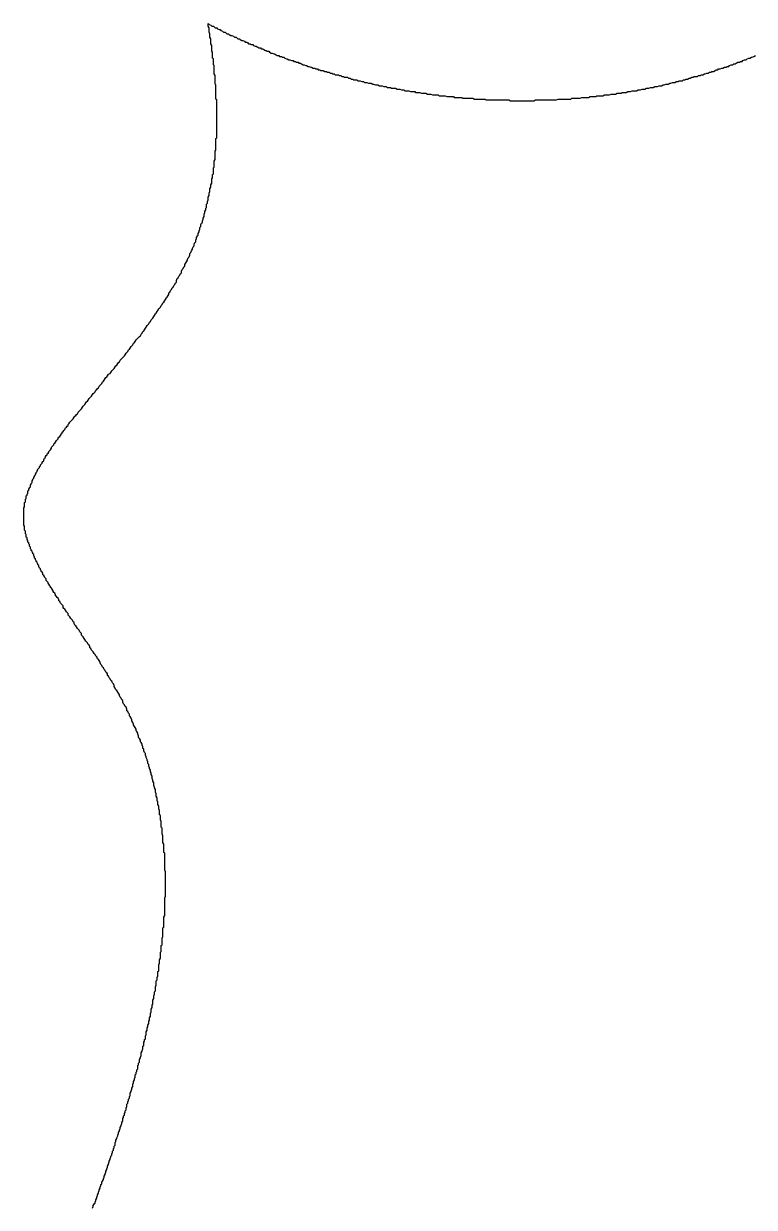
# Model space of a CAD drawing. Header units: millimetres. Extents: x 111 to 2999, y 81 to 1941.
# Drawn here: x 1021.03 to 1029.74, y 383.43 to 397.54 of the extents above; entities that cross this region are included whole.
import ezdxf

# ---------------------------------------------------------------- set-up
doc = ezdxf.new("R2010")
doc.units = ezdxf.units.MM

msp = doc.modelspace()

# ---------------------------------------------------------------- linework, layer by layer
msp.add_polyline3d([(1021.85, 383.423, 0), (1021.86, 383.443, 0), (1021.86, 383.453, 0), (1021.87, 383.473, 0), (1021.88, 383.483, 0), (1021.88, 383.493, 0), (1021.89, 383.513, 0), (1021.89, 383.523, 0), (1021.9, 383.543, 0), (1021.9, 383.553, 0), (1021.91, 383.573, 0), (1021.91, 383.583, 0), (1021.92, 383.603, 0), (1021.92, 383.613, 0), (1021.93, 383.633, 0), (1021.93, 383.643, 0), (1021.94, 383.663, 0), (1021.94, 383.673, 0), (1021.95, 383.693, 0), (1021.95, 383.703, 0), (1021.96, 383.713, 0), (1021.96, 383.733, 0), (1021.97, 383.743, 0), (1021.98, 383.763, 0), (1021.98, 383.773, 0), (1021.99, 383.793, 0), (1021.99, 383.803, 0), (1022, 383.823, 0), (1022, 383.833, 0), (1022.01, 383.853, 0), (1022.01, 383.863, 0), (1022.02, 383.883, 0), (1022.02, 383.893, 0), (1022.03, 383.913, 0), (1022.03, 383.923, 0), (1022.04, 383.943, 0), (1022.04, 383.953, 0), (1022.05, 383.973, 0), (1022.05, 383.983, 0), (1022.06, 384.003, 0), (1022.06, 384.013, 0), (1022.07, 384.033, 0), (1022.07, 384.043, 0), (1022.08, 384.053, 0), (1022.08, 384.073, 0), (1022.09, 384.083, 0), (1022.09, 384.103, 0), (1022.1, 384.113, 0), (1022.1, 384.133, 0), (1022.11, 384.143, 0), (1022.11, 384.163, 0), (1022.12, 384.173, 0), (1022.12, 384.193, 0), (1022.12, 384.203, 0), (1022.13, 384.223, 0), (1022.13, 384.233, 0), (1022.14, 384.253, 0), (1022.14, 384.263, 0), (1022.15, 384.283, 0), (1022.15, 384.293, 0), (1022.16, 384.313, 0), (1022.16, 384.323, 0), (1022.17, 384.343, 0), (1022.17, 384.353, 0), (1022.18, 384.373, 0), (1022.18, 384.383, 0), (1022.19, 384.403, 0), (1022.19, 384.413, 0), (1022.2, 384.433, 0), (1022.2, 384.443, 0), (1022.21, 384.463, 0), (1022.21, 384.473, 0), (1022.21, 384.493, 0), (1022.22, 384.503, 0), (1022.22, 384.523, 0), (1022.23, 384.533, 0), (1022.23, 384.553, 0), (1022.24, 384.563, 0), (1022.24, 384.583, 0), (1022.25, 384.593, 0), (1022.25, 384.613, 0), (1022.26, 384.633, 0), (1022.26, 384.643, 0), (1022.26, 384.663, 0), (1022.27, 384.673, 0), (1022.27, 384.693, 0), (1022.28, 384.703, 0), (1022.28, 384.723, 0), (1022.29, 384.733, 0), (1022.29, 384.753, 0), (1022.3, 384.763, 0), (1022.3, 384.783, 0), (1022.3, 384.793, 0), (1022.31, 384.813, 0), (1022.31, 384.823, 0), (1022.32, 384.843, 0), (1022.32, 384.853, 0), (1022.33, 384.873, 0), (1022.33, 384.883, 0), (1022.33, 384.903, 0), (1022.34, 384.913, 0), (1022.34, 384.933, 0), (1022.35, 384.953, 0), (1022.35, 384.963, 0), (1022.36, 384.983, 0), (1022.36, 384.993, 0), (1022.36, 385.013, 0), (1022.37, 385.023, 0), (1022.37, 385.043, 0), (1022.38, 385.053, 0), (1022.38, 385.073, 0), (1022.39, 385.083, 0), (1022.39, 385.103, 0), (1022.39, 385.123, 0), (1022.4, 385.133, 0), (1022.4, 385.153, 0), (1022.41, 385.163, 0), (1022.41, 385.183, 0), (1022.41, 385.193, 0), (1022.42, 385.213, 0), (1022.42, 385.223, 0), (1022.43, 385.243, 0), (1022.43, 385.253, 0), (1022.43, 385.273, 0), (1022.44, 385.293, 0), (1022.44, 385.303, 0), (1022.45, 385.323, 0), (1022.45, 385.333, 0), (1022.45, 385.353, 0), (1022.46, 385.363, 0), (1022.46, 385.383, 0), (1022.46, 385.403, 0), (1022.47, 385.413, 0), (1022.47, 385.433, 0), (1022.48, 385.443, 0), (1022.48, 385.463, 0), (1022.48, 385.473, 0), (1022.49, 385.493, 0), (1022.49, 385.513, 0), (1022.49, 385.523, 0), (1022.5, 385.543, 0), (1022.5, 385.553, 0), (1022.5, 385.573, 0), (1022.51, 385.583, 0), (1022.51, 385.603, 0), (1022.52, 385.623, 0), (1022.52, 385.633, 0), (1022.52, 385.653, 0), (1022.53, 385.663, 0), (1022.53, 385.683, 0), (1022.53, 385.693, 0), (1022.54, 385.713, 0), (1022.54, 385.733, 0), (1022.54, 385.743, 0), (1022.55, 385.763, 0), (1022.55, 385.773, 0), (1022.55, 385.793, 0), (1022.56, 385.813, 0), (1022.56, 385.823, 0), (1022.56, 385.843, 0), (1022.57, 385.853, 0), (1022.57, 385.873, 0), (1022.57, 385.893, 0), (1022.57, 385.903, 0), (1022.58, 385.923, 0), (1022.58, 385.933, 0), (1022.58, 385.953, 0), (1022.59, 385.973, 0), (1022.59, 385.983, 0), (1022.59, 386.003, 0), (1022.6, 386.013, 0), (1022.6, 386.033, 0), (1022.6, 386.053, 0), (1022.6, 386.063, 0), (1022.61, 386.083, 0), (1022.61, 386.093, 0), (1022.61, 386.113, 0), (1022.61, 386.133, 0), (1022.62, 386.143, 0), (1022.62, 386.163, 0), (1022.62, 386.173, 0), (1022.63, 386.193, 0), (1022.63, 386.213, 0), (1022.63, 386.223, 0), (1022.63, 386.243, 0), (1022.64, 386.253, 0), (1022.64, 386.273, 0), (1022.64, 386.293, 0), (1022.64, 386.303, 0), (1022.64, 386.323, 0), (1022.65, 386.343, 0), (1022.65, 386.353, 0), (1022.65, 386.373, 0), (1022.65, 386.383, 0), (1022.66, 386.403, 0), (1022.66, 386.423, 0), (1022.66, 386.433, 0), (1022.66, 386.453, 0), (1022.66, 386.473, 0), (1022.67, 386.483, 0), (1022.67, 386.503, 0), (1022.67, 386.513, 0), (1022.67, 386.533, 0), (1022.67, 386.553, 0), (1022.68, 386.563, 0), (1022.68, 386.583, 0), (1022.68, 386.603, 0), (1022.68, 386.613, 0), (1022.68, 386.633, 0), (1022.68, 386.643, 0), (1022.69, 386.663, 0), (1022.69, 386.683, 0), (1022.69, 386.693, 0), (1022.69, 386.713, 0), (1022.69, 386.733, 0), (1022.69, 386.743, 0), (1022.69, 386.763, 0), (1022.7, 386.773, 0), (1022.7, 386.793, 0), (1022.7, 386.813, 0), (1022.7, 386.823, 0), (1022.7, 386.843, 0), (1022.7, 386.863, 0), (1022.7, 386.873, 0), (1022.7, 386.893, 0), (1022.71, 386.913, 0), (1022.71, 386.923, 0), (1022.71, 386.943, 0), (1022.71, 386.953, 0), (1022.71, 386.973, 0), (1022.71, 386.993, 0), (1022.71, 387.003, 0), (1022.71, 387.023, 0), (1022.71, 387.043, 0), (1022.71, 387.053, 0), (1022.71, 387.073, 0), (1022.71, 387.093, 0), (1022.71, 387.103, 0), (1022.71, 387.123, 0), (1022.72, 387.143, 0), (1022.72, 387.153, 0), (1022.72, 387.173, 0), (1022.72, 387.193, 0), (1022.72, 387.203, 0), (1022.72, 387.223, 0), (1022.72, 387.233, 0), (1022.72, 387.253, 0), (1022.72, 387.273, 0), (1022.72, 387.283, 0), (1022.72, 387.303, 0), (1022.72, 387.323, 0), (1022.72, 387.333, 0), (1022.72, 387.353, 0), (1022.72, 387.373, 0), (1022.72, 387.383, 0), (1022.72, 387.403, 0), (1022.72, 387.423, 0), (1022.72, 387.433, 0), (1022.71, 387.453, 0), (1022.71, 387.473, 0), (1022.71, 387.483, 0), (1022.71, 387.503, 0), (1022.71, 387.523, 0), (1022.71, 387.533, 0), (1022.71, 387.553, 0), (1022.71, 387.563, 0), (1022.71, 387.583, 0), (1022.71, 387.603, 0), (1022.71, 387.613, 0), (1022.71, 387.633, 0), (1022.71, 387.653, 0), (1022.7, 387.663, 0), (1022.7, 387.683, 0), (1022.7, 387.703, 0), (1022.7, 387.713, 0), (1022.7, 387.733, 0), (1022.7, 387.753, 0), (1022.7, 387.763, 0), (1022.69, 387.783, 0), (1022.69, 387.803, 0), (1022.69, 387.813, 0), (1022.69, 387.833, 0), (1022.69, 387.853, 0), (1022.69, 387.863, 0), (1022.68, 387.883, 0), (1022.68, 387.903, 0), (1022.68, 387.913, 0), (1022.68, 387.933, 0), (1022.68, 387.953, 0), (1022.67, 387.963, 0), (1022.67, 387.983, 0), (1022.67, 388.003, 0), (1022.67, 388.013, 0), (1022.67, 388.033, 0), (1022.66, 388.053, 0), (1022.66, 388.063, 0), (1022.66, 388.083, 0), (1022.66, 388.103, 0), (1022.65, 388.113, 0), (1022.65, 388.133, 0), (1022.65, 388.143, 0), (1022.65, 388.163, 0), (1022.64, 388.183, 0), (1022.64, 388.193, 0), (1022.64, 388.213, 0), (1022.63, 388.233, 0), (1022.63, 388.243, 0), (1022.63, 388.263, 0), (1022.62, 388.283, 0), (1022.62, 388.293, 0), (1022.62, 388.313, 0), (1022.61, 388.333, 0), (1022.61, 388.343, 0), (1022.61, 388.363, 0), (1022.6, 388.383, 0), (1022.6, 388.393, 0), (1022.6, 388.413, 0), (1022.59, 388.433, 0), (1022.59, 388.443, 0), (1022.58, 388.463, 0), (1022.58, 388.483, 0), (1022.58, 388.493, 0), (1022.57, 388.513, 0), (1022.57, 388.523, 0), (1022.56, 388.543, 0), (1022.56, 388.563, 0), (1022.56, 388.573, 0), (1022.55, 388.593, 0), (1022.55, 388.613, 0), (1022.54, 388.623, 0), (1022.54, 388.643, 0), (1022.53, 388.663, 0), (1022.53, 388.673, 0), (1022.52, 388.693, 0), (1022.52, 388.713, 0), (1022.51, 388.723, 0), (1022.51, 388.743, 0), (1022.5, 388.763, 0), (1022.5, 388.773, 0), (1022.49, 388.793, 0), (1022.49, 388.803, 0), (1022.48, 388.823, 0), (1022.48, 388.843, 0), (1022.47, 388.853, 0), (1022.46, 388.873, 0), (1022.46, 388.893, 0), (1022.45, 388.903, 0), (1022.45, 388.923, 0), (1022.44, 388.943, 0), (1022.44, 388.953, 0), (1022.43, 388.973, 0), (1022.42, 388.983, 0), (1022.42, 389.003, 0), (1022.41, 389.023, 0), (1022.4, 389.033, 0), (1022.4, 389.053, 0), (1022.39, 389.073, 0), (1022.39, 389.083, 0), (1022.38, 389.103, 0), (1022.37, 389.113, 0), (1022.37, 389.133, 0), (1022.36, 389.153, 0), (1022.35, 389.163, 0), (1022.34, 389.183, 0), (1022.34, 389.193, 0), (1022.33, 389.213, 0), (1022.32, 389.233, 0), (1022.32, 389.243, 0), (1022.31, 389.263, 0), (1022.3, 389.283, 0), (1022.29, 389.293, 0), (1022.29, 389.313, 0), (1022.28, 389.323, 0), (1022.27, 389.343, 0), (1022.26, 389.353, 0), (1022.26, 389.373, 0), (1022.25, 389.393, 0), (1022.24, 389.403, 0), (1022.23, 389.423, 0), (1022.22, 389.433, 0), (1022.21, 389.453, 0), (1022.21, 389.473, 0), (1022.2, 389.483, 0), (1022.19, 389.503, 0), (1022.18, 389.513, 0), (1022.17, 389.533, 0), (1022.17, 389.543, 0), (1022.16, 389.563, 0), (1022.15, 389.573, 0), (1022.14, 389.593, 0), (1022.13, 389.603, 0), (1022.12, 389.623, 0), (1022.11, 389.643, 0), (1022.11, 389.653, 0), (1022.1, 389.673, 0), (1022.09, 389.683, 0), (1022.08, 389.703, 0), (1022.07, 389.713, 0), (1022.06, 389.733, 0), (1022.05, 389.743, 0), (1022.04, 389.763, 0), (1022.03, 389.773, 0), (1022.03, 389.793, 0), (1022.02, 389.803, 0), (1022.01, 389.813, 0), (1022, 389.833, 0), (1021.99, 389.843, 0), (1021.98, 389.863, 0), (1021.97, 389.873, 0), (1021.96, 389.893, 0), (1021.95, 389.903, 0), (1021.94, 389.923, 0), (1021.94, 389.933, 0), (1021.93, 389.953, 0), (1021.92, 389.963, 0), (1021.91, 389.973, 0), (1021.9, 389.993, 0), (1021.89, 390.003, 0), (1021.88, 390.023, 0), (1021.87, 390.033, 0), (1021.86, 390.053, 0), (1021.85, 390.063, 0), (1021.84, 390.073, 0), (1021.83, 390.093, 0), (1021.82, 390.103, 0), (1021.82, 390.123, 0), (1021.81, 390.133, 0), (1021.8, 390.143, 0), (1021.79, 390.163, 0), (1021.78, 390.173, 0), (1021.77, 390.183, 0), (1021.76, 390.203, 0), (1021.75, 390.213, 0), (1021.74, 390.233, 0), (1021.73, 390.243, 0), (1021.72, 390.253, 0), (1021.72, 390.273, 0), (1021.71, 390.283, 0), (1021.7, 390.293, 0), (1021.69, 390.313, 0), (1021.68, 390.323, 0), (1021.67, 390.333, 0), (1021.66, 390.353, 0), (1021.65, 390.363, 0), (1021.64, 390.373, 0), (1021.63, 390.393, 0), (1021.63, 390.403, 0), (1021.62, 390.413, 0), (1021.61, 390.433, 0), (1021.6, 390.443, 0), (1021.59, 390.453, 0), (1021.58, 390.473, 0), (1021.57, 390.483, 0), (1021.56, 390.493, 0), (1021.56, 390.513, 0), (1021.55, 390.523, 0), (1021.54, 390.533, 0), (1021.53, 390.553, 0), (1021.52, 390.563, 0), (1021.51, 390.573, 0), (1021.5, 390.583, 0), (1021.5, 390.603, 0), (1021.49, 390.613, 0), (1021.48, 390.623, 0), (1021.47, 390.633, 0), (1021.46, 390.653, 0), (1021.45, 390.663, 0), (1021.45, 390.673, 0), (1021.44, 390.693, 0), (1021.43, 390.703, 0), (1021.42, 390.713, 0), (1021.41, 390.723, 0), (1021.41, 390.733, 0), (1021.4, 390.753, 0), (1021.39, 390.763, 0), (1021.38, 390.773, 0), (1021.38, 390.783, 0), (1021.37, 390.803, 0), (1021.36, 390.813, 0), (1021.35, 390.823, 0), (1021.35, 390.833, 0), (1021.34, 390.843, 0), (1021.33, 390.863, 0), (1021.32, 390.873, 0), (1021.32, 390.883, 0), (1021.31, 390.893, 0), (1021.3, 390.903, 0), (1021.3, 390.923, 0), (1021.29, 390.933, 0), (1021.28, 390.943, 0), (1021.28, 390.953, 0), (1021.27, 390.963, 0), (1021.26, 390.973, 0), (1021.26, 390.993, 0), (1021.25, 391.003, 0), (1021.24, 391.013, 0), (1021.24, 391.023, 0), (1021.23, 391.033, 0), (1021.23, 391.043, 0), (1021.22, 391.053, 0), (1021.21, 391.073, 0), (1021.21, 391.083, 0), (1021.2, 391.093, 0), (1021.2, 391.103, 0), (1021.19, 391.113, 0), (1021.19, 391.123, 0), (1021.18, 391.133, 0), (1021.18, 391.143, 0), (1021.17, 391.153, 0), (1021.17, 391.163, 0), (1021.16, 391.173, 0), (1021.16, 391.183, 0), (1021.15, 391.203, 0), (1021.15, 391.213, 0), (1021.14, 391.223, 0), (1021.14, 391.233, 0), (1021.13, 391.243, 0), (1021.13, 391.253, 0), (1021.12, 391.263, 0), (1021.12, 391.273, 0), (1021.11, 391.283, 0), (1021.11, 391.293, 0), (1021.11, 391.303, 0), (1021.1, 391.313, 0), (1021.1, 391.323, 0), (1021.1, 391.333, 0), (1021.09, 391.343, 0), (1021.09, 391.353, 0), (1021.08, 391.363, 0), (1021.08, 391.373, 0), (1021.08, 391.373, 0), (1021.08, 391.383, 0), (1021.07, 391.393, 0), (1021.07, 391.403, 0), (1021.07, 391.413, 0), (1021.06, 391.423, 0), (1021.06, 391.433, 0), (1021.06, 391.443, 0), (1021.06, 391.453, 0), (1021.05, 391.463, 0), (1021.05, 391.473, 0), (1021.05, 391.473, 0), (1021.05, 391.483, 0), (1021.05, 391.493, 0), (1021.04, 391.503, 0), (1021.04, 391.513, 0), (1021.04, 391.523, 0), (1021.04, 391.523, 0), (1021.04, 391.533, 0), (1021.04, 391.543, 0), (1021.04, 391.553, 0), (1021.03, 391.563, 0), (1021.03, 391.563, 0), (1021.03, 391.573, 0), (1021.03, 391.583, 0), (1021.03, 391.593, 0), (1021.03, 391.593, 0), (1021.03, 391.603, 0), (1021.03, 391.613, 0), (1021.03, 391.623, 0), (1021.03, 391.623, 0), (1021.03, 391.633, 0), (1021.03, 391.643, 0), (1021.03, 391.653, 0), (1021.03, 391.653, 0), (1021.03, 391.663, 0), (1021.03, 391.673, 0), (1021.03, 391.683, 0), (1021.03, 391.683, 0), (1021.03, 391.693, 0), (1021.03, 391.703, 0), (1021.03, 391.713, 0), (1021.03, 391.713, 0), (1021.03, 391.723, 0), (1021.03, 391.733, 0), (1021.03, 391.743, 0), (1021.03, 391.743, 0), (1021.03, 391.753, 0), (1021.03, 391.763, 0), (1021.03, 391.773, 0), (1021.03, 391.773, 0), (1021.04, 391.783, 0), (1021.04, 391.793, 0), (1021.04, 391.803, 0), (1021.04, 391.813, 0), (1021.04, 391.813, 0), (1021.04, 391.823, 0), (1021.04, 391.833, 0), (1021.05, 391.843, 0), (1021.05, 391.853, 0), (1021.05, 391.863, 0), (1021.05, 391.863, 0), (1021.05, 391.873, 0), (1021.06, 391.883, 0), (1021.06, 391.893, 0), (1021.06, 391.903, 0), (1021.06, 391.913, 0), (1021.07, 391.923, 0), (1021.07, 391.923, 0), (1021.07, 391.933, 0), (1021.08, 391.943, 0), (1021.08, 391.953, 0), (1021.08, 391.963, 0), (1021.08, 391.973, 0), (1021.09, 391.983, 0), (1021.09, 391.993, 0), (1021.09, 392.003, 0), (1021.1, 392.003, 0), (1021.1, 392.013, 0), (1021.11, 392.023, 0), (1021.11, 392.033, 0), (1021.11, 392.043, 0), (1021.12, 392.053, 0), (1021.12, 392.063, 0), (1021.13, 392.073, 0), (1021.13, 392.083, 0), (1021.13, 392.093, 0), (1021.14, 392.103, 0), (1021.14, 392.113, 0), (1021.15, 392.123, 0), (1021.15, 392.133, 0), (1021.16, 392.143, 0), (1021.16, 392.153, 0), (1021.17, 392.163, 0), (1021.17, 392.173, 0), (1021.18, 392.183, 0), (1021.18, 392.193, 0), (1021.19, 392.203, 0), (1021.19, 392.213, 0), (1021.2, 392.223, 0), (1021.2, 392.233, 0), (1021.21, 392.243, 0), (1021.22, 392.253, 0), (1021.22, 392.263, 0), (1021.23, 392.273, 0), (1021.23, 392.283, 0), (1021.24, 392.293, 0), (1021.25, 392.303, 0), (1021.25, 392.313, 0), (1021.26, 392.323, 0), (1021.27, 392.333, 0), (1021.27, 392.343, 0), (1021.28, 392.363, 0), (1021.29, 392.373, 0), (1021.29, 392.383, 0), (1021.3, 392.393, 0), (1021.31, 392.403, 0), (1021.31, 392.413, 0), (1021.32, 392.423, 0), (1021.33, 392.433, 0), (1021.33, 392.443, 0), (1021.34, 392.453, 0), (1021.35, 392.463, 0), (1021.36, 392.483, 0), (1021.36, 392.493, 0), (1021.37, 392.503, 0), (1021.38, 392.513, 0), (1021.39, 392.523, 0), (1021.39, 392.533, 0), (1021.4, 392.543, 0), (1021.41, 392.553, 0), (1021.42, 392.573, 0), (1021.43, 392.583, 0), (1021.44, 392.593, 0), (1021.44, 392.603, 0), (1021.45, 392.613, 0), (1021.46, 392.623, 0), (1021.47, 392.633, 0), (1021.48, 392.653, 0), (1021.49, 392.663, 0), (1021.49, 392.673, 0), (1021.5, 392.683, 0), (1021.51, 392.693, 0), (1021.52, 392.703, 0), (1021.53, 392.723, 0), (1021.54, 392.733, 0), (1021.55, 392.743, 0), (1021.56, 392.753, 0), (1021.56, 392.763, 0), (1021.57, 392.773, 0), (1021.58, 392.793, 0), (1021.59, 392.803, 0), (1021.6, 392.813, 0), (1021.61, 392.823, 0), (1021.62, 392.833, 0), (1021.63, 392.853, 0), (1021.64, 392.863, 0), (1021.65, 392.873, 0), (1021.66, 392.883, 0), (1021.67, 392.893, 0), (1021.68, 392.913, 0), (1021.69, 392.923, 0), (1021.7, 392.933, 0), (1021.71, 392.943, 0), (1021.72, 392.953, 0), (1021.73, 392.973, 0), (1021.74, 392.983, 0), (1021.75, 392.993, 0), (1021.76, 393.003, 0), (1021.77, 393.023, 0), (1021.78, 393.033, 0), (1021.79, 393.043, 0), (1021.8, 393.053, 0), (1021.81, 393.073, 0), (1021.82, 393.083, 0), (1021.83, 393.093, 0), (1021.84, 393.103, 0), (1021.85, 393.123, 0), (1021.86, 393.133, 0), (1021.87, 393.143, 0), (1021.88, 393.153, 0), (1021.89, 393.173, 0), (1021.9, 393.183, 0), (1021.91, 393.193, 0), (1021.92, 393.203, 0), (1021.93, 393.223, 0), (1021.94, 393.233, 0), (1021.95, 393.243, 0), (1021.96, 393.253, 0), (1021.97, 393.273, 0), (1021.98, 393.283, 0), (1021.99, 393.293, 0), (1022, 393.313, 0), (1022.01, 393.323, 0), (1022.02, 393.333, 0), (1022.03, 393.343, 0), (1022.04, 393.363, 0), (1022.06, 393.373, 0), (1022.07, 393.383, 0), (1022.08, 393.403, 0), (1022.09, 393.413, 0), (1022.1, 393.423, 0), (1022.11, 393.433, 0), (1022.12, 393.453, 0), (1022.13, 393.463, 0), (1022.14, 393.473, 0), (1022.15, 393.493, 0), (1022.16, 393.503, 0), (1022.17, 393.513, 0), (1022.18, 393.533, 0), (1022.19, 393.543, 0), (1022.2, 393.553, 0), (1022.22, 393.573, 0), (1022.23, 393.583, 0), (1022.24, 393.593, 0), (1022.25, 393.613, 0), (1022.26, 393.623, 0), (1022.27, 393.633, 0), (1022.28, 393.653, 0), (1022.29, 393.663, 0), (1022.3, 393.673, 0), (1022.31, 393.693, 0), (1022.32, 393.703, 0), (1022.33, 393.713, 0), (1022.34, 393.733, 0), (1022.35, 393.743, 0), (1022.36, 393.753, 0), (1022.37, 393.773, 0), (1022.38, 393.783, 0), (1022.4, 393.803, 0), (1022.41, 393.813, 0), (1022.42, 393.823, 0), (1022.43, 393.843, 0), (1022.44, 393.853, 0), (1022.45, 393.873, 0), (1022.46, 393.883, 0), (1022.47, 393.893, 0), (1022.48, 393.913, 0), (1022.49, 393.923, 0), (1022.5, 393.943, 0), (1022.51, 393.953, 0), (1022.52, 393.963, 0), (1022.53, 393.983, 0), (1022.54, 393.993, 0), (1022.55, 394.013, 0), (1022.56, 394.023, 0), (1022.57, 394.033, 0), (1022.58, 394.053, 0), (1022.59, 394.063, 0), (1022.6, 394.083, 0), (1022.61, 394.093, 0), (1022.62, 394.113, 0), (1022.63, 394.123, 0), (1022.64, 394.143, 0), (1022.65, 394.153, 0), (1022.66, 394.163, 0), (1022.67, 394.183, 0), (1022.68, 394.193, 0), (1022.69, 394.213, 0), (1022.7, 394.223, 0), (1022.71, 394.243, 0), (1022.72, 394.253, 0), (1022.73, 394.273, 0), (1022.74, 394.283, 0), (1022.75, 394.303, 0), (1022.76, 394.313, 0), (1022.76, 394.333, 0), (1022.77, 394.343, 0), (1022.78, 394.363, 0), (1022.79, 394.373, 0), (1022.8, 394.393, 0), (1022.81, 394.403, 0), (1022.82, 394.423, 0), (1022.83, 394.433, 0), (1022.84, 394.453, 0), (1022.85, 394.463, 0), (1022.85, 394.483, 0), (1022.86, 394.503, 0), (1022.87, 394.513, 0), (1022.88, 394.533, 0), (1022.89, 394.543, 0), (1022.9, 394.563, 0), (1022.91, 394.573, 0), (1022.91, 394.593, 0), (1022.92, 394.613, 0), (1022.93, 394.623, 0), (1022.94, 394.643, 0), (1022.95, 394.653, 0), (1022.95, 394.673, 0), (1022.96, 394.683, 0), (1022.97, 394.703, 0), (1022.98, 394.723, 0), (1022.98, 394.733, 0), (1022.99, 394.753, 0), (1023, 394.763, 0), (1023.01, 394.783, 0), (1023.01, 394.803, 0), (1023.02, 394.813, 0), (1023.03, 394.833, 0), (1023.04, 394.853, 0), (1023.04, 394.863, 0), (1023.05, 394.883, 0), (1023.06, 394.893, 0), (1023.06, 394.913, 0), (1023.07, 394.933, 0), (1023.08, 394.943, 0), (1023.08, 394.963, 0), (1023.09, 394.983, 0), (1023.09, 394.993, 0), (1023.1, 395.013, 0), (1023.11, 395.023, 0), (1023.11, 395.043, 0), (1023.12, 395.063, 0), (1023.12, 395.073, 0), (1023.13, 395.093, 0), (1023.13, 395.113, 0), (1023.14, 395.123, 0), (1023.14, 395.143, 0), (1023.15, 395.163, 0), (1023.16, 395.173, 0), (1023.16, 395.193, 0), (1023.17, 395.213, 0), (1023.17, 395.223, 0), (1023.18, 395.243, 0), (1023.18, 395.263, 0), (1023.18, 395.273, 0), (1023.19, 395.293, 0), (1023.19, 395.303, 0), (1023.2, 395.323, 0), (1023.2, 395.343, 0), (1023.21, 395.353, 0), (1023.21, 395.373, 0), (1023.21, 395.393, 0), (1023.22, 395.403, 0), (1023.22, 395.423, 0), (1023.23, 395.443, 0), (1023.23, 395.453, 0), (1023.23, 395.473, 0), (1023.24, 395.493, 0), (1023.24, 395.503, 0), (1023.24, 395.523, 0), (1023.25, 395.543, 0), (1023.25, 395.553, 0), (1023.25, 395.573, 0), (1023.26, 395.593, 0), (1023.26, 395.603, 0), (1023.26, 395.623, 0), (1023.27, 395.643, 0), (1023.27, 395.653, 0), (1023.27, 395.673, 0), (1023.27, 395.693, 0), (1023.28, 395.703, 0), (1023.28, 395.723, 0), (1023.28, 395.743, 0), (1023.29, 395.753, 0), (1023.29, 395.773, 0), (1023.29, 395.793, 0), (1023.29, 395.803, 0), (1023.29, 395.823, 0), (1023.3, 395.833, 0), (1023.3, 395.853, 0), (1023.3, 395.873, 0), (1023.3, 395.883, 0), (1023.3, 395.903, 0), (1023.31, 395.923, 0), (1023.31, 395.933, 0), (1023.31, 395.953, 0), (1023.31, 395.973, 0), (1023.31, 395.983, 0), (1023.31, 396.003, 0), (1023.31, 396.023, 0), (1023.32, 396.033, 0), (1023.32, 396.053, 0), (1023.32, 396.073, 0), (1023.32, 396.083, 0), (1023.32, 396.103, 0), (1023.32, 396.123, 0), (1023.32, 396.133, 0), (1023.32, 396.153, 0), (1023.32, 396.173, 0), (1023.33, 396.183, 0), (1023.33, 396.203, 0), (1023.33, 396.223, 0), (1023.33, 396.233, 0), (1023.33, 396.253, 0), (1023.33, 396.263, 0), (1023.33, 396.283, 0), (1023.33, 396.303, 0), (1023.33, 396.313, 0), (1023.33, 396.333, 0), (1023.33, 396.353, 0), (1023.33, 396.363, 0), (1023.33, 396.383, 0), (1023.33, 396.403, 0), (1023.33, 396.413, 0), (1023.33, 396.433, 0), (1023.33, 396.453, 0), (1023.33, 396.463, 0), (1023.33, 396.483, 0), (1023.33, 396.503, 0), (1023.33, 396.513, 0), (1023.33, 396.533, 0), (1023.33, 396.553, 0), (1023.33, 396.563, 0), (1023.33, 396.583, 0), (1023.33, 396.593, 0), (1023.33, 396.613, 0), (1023.33, 396.633, 0), (1023.32, 396.643, 0), (1023.32, 396.663, 0), (1023.32, 396.683, 0), (1023.32, 396.693, 0), (1023.32, 396.713, 0), (1023.32, 396.733, 0), (1023.32, 396.743, 0), (1023.32, 396.763, 0), (1023.32, 396.773, 0), (1023.32, 396.793, 0), (1023.32, 396.813, 0), (1023.31, 396.823, 0), (1023.31, 396.843, 0), (1023.31, 396.863, 0), (1023.31, 396.873, 0), (1023.31, 396.893, 0), (1023.31, 396.913, 0), (1023.31, 396.923, 0), (1023.3, 396.943, 0), (1023.3, 396.953, 0), (1023.3, 396.973, 0), (1023.3, 396.993, 0), (1023.3, 397.003, 0), (1023.3, 397.023, 0), (1023.3, 397.043, 0), (1023.29, 397.053, 0), (1023.29, 397.073, 0), (1023.29, 397.083, 0), (1023.29, 397.103, 0), (1023.29, 397.123, 0), (1023.28, 397.133, 0), (1023.28, 397.153, 0), (1023.28, 397.173, 0), (1023.28, 397.183, 0), (1023.28, 397.203, 0), (1023.27, 397.213, 0), (1023.27, 397.233, 0), (1023.27, 397.253, 0), (1023.27, 397.263, 0), (1023.27, 397.283, 0), (1023.26, 397.303, 0), (1023.26, 397.313, 0), (1023.26, 397.333, 0), (1023.26, 397.343, 0), (1023.26, 397.363, 0), (1023.25, 397.383, 0), (1023.25, 397.393, 0), (1023.25, 397.413, 0), (1023.25, 397.423, 0), (1023.24, 397.443, 0), (1023.24, 397.463, 0), (1023.24, 397.473, 0), (1023.24, 397.493, 0), (1023.23, 397.513, 0), (1023.23, 397.523, 0), (1023.23, 397.543, 0), (1023.24, 397.533, 0), (1023.26, 397.523, 0), (1023.27, 397.513, 0), (1023.29, 397.513, 0), (1023.3, 397.503, 0), (1023.31, 397.493, 0), (1023.33, 397.493, 0), (1023.34, 397.483, 0), (1023.36, 397.473, 0), (1023.37, 397.473, 0), (1023.38, 397.463, 0), (1023.4, 397.453, 0), (1023.41, 397.443, 0), (1023.43, 397.443, 0), (1023.44, 397.433, 0), (1023.45, 397.423, 0), (1023.47, 397.423, 0), (1023.48, 397.413, 0), (1023.5, 397.403, 0), (1023.51, 397.403, 0), (1023.53, 397.393, 0), (1023.54, 397.383, 0), (1023.56, 397.383, 0), (1023.57, 397.373, 0), (1023.58, 397.363, 0), (1023.6, 397.363, 0), (1023.61, 397.353, 0), (1023.63, 397.343, 0), (1023.64, 397.343, 0), (1023.66, 397.333, 0), (1023.67, 397.323, 0), (1023.69, 397.323, 0), (1023.7, 397.313, 0), (1023.71, 397.303, 0), (1023.73, 397.303, 0), (1023.74, 397.293, 0), (1023.76, 397.293, 0), (1023.77, 397.283, 0), (1023.79, 397.273, 0), (1023.8, 397.273, 0), (1023.82, 397.263, 0), (1023.83, 397.253, 0), (1023.85, 397.253, 0), (1023.86, 397.243, 0), (1023.88, 397.243, 0), (1023.89, 397.233, 0), (1023.91, 397.223, 0), (1023.92, 397.223, 0), (1023.93, 397.213, 0), (1023.95, 397.213, 0), (1023.96, 397.203, 0), (1023.98, 397.193, 0), (1023.99, 397.193, 0), (1024.01, 397.183, 0), (1024.02, 397.183, 0), (1024.04, 397.173, 0), (1024.05, 397.163, 0), (1024.07, 397.163, 0), (1024.08, 397.153, 0), (1024.1, 397.153, 0), (1024.11, 397.143, 0), (1024.13, 397.143, 0), (1024.14, 397.133, 0), (1024.16, 397.123, 0), (1024.17, 397.123, 0), (1024.19, 397.113, 0), (1024.2, 397.113, 0), (1024.22, 397.103, 0), (1024.24, 397.103, 0), (1024.25, 397.093, 0), (1024.27, 397.093, 0), (1024.28, 397.083, 0), (1024.3, 397.083, 0), (1024.31, 397.073, 0), (1024.33, 397.073, 0), (1024.34, 397.063, 0), (1024.36, 397.053, 0), (1024.37, 397.053, 0), (1024.39, 397.043, 0), (1024.4, 397.043, 0), (1024.42, 397.033, 0), (1024.43, 397.033, 0), (1024.45, 397.023, 0), (1024.46, 397.023, 0), (1024.48, 397.013, 0), (1024.5, 397.013, 0), (1024.51, 397.003, 0), (1024.53, 397.003, 0), (1024.54, 396.993, 0), (1024.56, 396.993, 0), (1024.57, 396.983, 0), (1024.59, 396.983, 0), (1024.6, 396.983, 0), (1024.62, 396.973, 0), (1024.64, 396.973, 0), (1024.65, 396.963, 0), (1024.67, 396.963, 0), (1024.68, 396.953, 0), (1024.7, 396.953, 0), (1024.71, 396.943, 0), (1024.73, 396.943, 0), (1024.74, 396.933, 0), (1024.76, 396.933, 0), (1024.78, 396.933, 0), (1024.79, 396.923, 0), (1024.81, 396.923, 0), (1024.82, 396.913, 0), (1024.84, 396.913, 0), (1024.85, 396.903, 0), (1024.87, 396.903, 0), (1024.89, 396.903, 0), (1024.9, 396.893, 0), (1024.92, 396.893, 0), (1024.93, 396.883, 0), (1024.95, 396.883, 0), (1024.96, 396.873, 0), (1024.98, 396.873, 0), (1025, 396.873, 0), (1025.01, 396.863, 0), (1025.03, 396.863, 0), (1025.04, 396.863, 0), (1025.06, 396.853, 0), (1025.08, 396.853, 0), (1025.09, 396.843, 0), (1025.11, 396.843, 0), (1025.12, 396.843, 0), (1025.14, 396.833, 0), (1025.16, 396.833, 0), (1025.17, 396.833, 0), (1025.19, 396.823, 0), (1025.2, 396.823, 0), (1025.22, 396.813, 0), (1025.24, 396.813, 0), (1025.25, 396.813, 0), (1025.27, 396.803, 0), (1025.28, 396.803, 0), (1025.3, 396.803, 0), (1025.32, 396.793, 0), (1025.33, 396.793, 0), (1025.35, 396.793, 0), (1025.36, 396.783, 0), (1025.38, 396.783, 0), (1025.4, 396.783, 0), (1025.41, 396.773, 0), (1025.43, 396.773, 0), (1025.44, 396.773, 0), (1025.46, 396.773, 0), (1025.48, 396.763, 0), (1025.49, 396.763, 0), (1025.51, 396.763, 0), (1025.53, 396.753, 0), (1025.54, 396.753, 0), (1025.56, 396.753, 0), (1025.57, 396.743, 0), (1025.59, 396.743, 0), (1025.61, 396.743, 0), (1025.62, 396.743, 0), (1025.64, 396.733, 0), (1025.66, 396.733, 0), (1025.67, 396.733, 0), (1025.69, 396.733, 0), (1025.7, 396.723, 0), (1025.72, 396.723, 0), (1025.74, 396.723, 0), (1025.75, 396.723, 0), (1025.77, 396.713, 0), (1025.79, 396.713, 0), (1025.8, 396.713, 0), (1025.82, 396.713, 0), (1025.84, 396.703, 0), (1025.85, 396.703, 0), (1025.87, 396.703, 0), (1025.88, 396.703, 0), (1025.9, 396.693, 0), (1025.92, 396.693, 0), (1025.93, 396.693, 0), (1025.95, 396.693, 0), (1025.97, 396.693, 0), (1025.98, 396.683, 0), (1026, 396.683, 0), (1026.02, 396.683, 0), (1026.03, 396.683, 0), (1026.05, 396.683, 0), (1026.07, 396.673, 0), (1026.08, 396.673, 0), (1026.1, 396.673, 0), (1026.11, 396.673, 0), (1026.13, 396.673, 0), (1026.15, 396.673, 0), (1026.16, 396.663, 0), (1026.18, 396.663, 0), (1026.2, 396.663, 0), (1026.21, 396.663, 0), (1026.23, 396.663, 0), (1026.25, 396.663, 0), (1026.26, 396.653, 0), (1026.28, 396.653, 0), (1026.3, 396.653, 0), (1026.31, 396.653, 0), (1026.33, 396.653, 0), (1026.35, 396.653, 0), (1026.36, 396.653, 0), (1026.38, 396.653, 0), (1026.4, 396.643, 0), (1026.41, 396.643, 0), (1026.43, 396.643, 0), (1026.45, 396.643, 0), (1026.46, 396.643, 0), (1026.48, 396.643, 0), (1026.5, 396.643, 0), (1026.51, 396.643, 0), (1026.53, 396.643, 0), (1026.54, 396.633, 0), (1026.56, 396.633, 0), (1026.58, 396.633, 0), (1026.59, 396.633, 0), (1026.61, 396.633, 0), (1026.63, 396.633, 0), (1026.64, 396.633, 0), (1026.66, 396.633, 0), (1026.68, 396.633, 0), (1026.69, 396.633, 0), (1026.71, 396.633, 0), (1026.73, 396.633, 0), (1026.74, 396.633, 0), (1026.76, 396.633, 0), (1026.78, 396.633, 0), (1026.79, 396.633, 0), (1026.81, 396.633, 0), (1026.83, 396.623, 0), (1026.84, 396.623, 0), (1026.86, 396.623, 0), (1026.88, 396.623, 0), (1026.89, 396.623, 0), (1026.91, 396.623, 0), (1026.93, 396.623, 0), (1026.94, 396.623, 0), (1026.96, 396.623, 0), (1026.98, 396.623, 0), (1027, 396.623, 0), (1027.01, 396.623, 0), (1027.03, 396.623, 0), (1027.05, 396.623, 0), (1027.06, 396.623, 0), (1027.08, 396.623, 0), (1027.1, 396.623, 0), (1027.11, 396.623, 0), (1027.13, 396.633, 0), (1027.15, 396.633, 0), (1027.16, 396.633, 0), (1027.18, 396.633, 0), (1027.2, 396.633, 0), (1027.21, 396.633, 0), (1027.23, 396.633, 0), (1027.25, 396.633, 0), (1027.26, 396.633, 0), (1027.28, 396.633, 0), (1027.3, 396.633, 0), (1027.31, 396.633, 0), (1027.33, 396.633, 0), (1027.35, 396.633, 0), (1027.36, 396.633, 0), (1027.38, 396.633, 0), (1027.4, 396.643, 0), (1027.41, 396.643, 0), (1027.43, 396.643, 0), (1027.45, 396.643, 0), (1027.46, 396.643, 0), (1027.48, 396.643, 0), (1027.5, 396.643, 0), (1027.51, 396.643, 0), (1027.53, 396.643, 0), (1027.55, 396.643, 0), (1027.56, 396.653, 0), (1027.58, 396.653, 0), (1027.6, 396.653, 0), (1027.61, 396.653, 0), (1027.63, 396.653, 0), (1027.65, 396.653, 0), (1027.66, 396.653, 0), (1027.68, 396.663, 0), (1027.7, 396.663, 0), (1027.71, 396.663, 0), (1027.73, 396.663, 0), (1027.75, 396.663, 0), (1027.76, 396.663, 0), (1027.78, 396.673, 0), (1027.8, 396.673, 0), (1027.81, 396.673, 0), (1027.83, 396.673, 0), (1027.85, 396.673, 0), (1027.86, 396.683, 0), (1027.88, 396.683, 0), (1027.9, 396.683, 0), (1027.91, 396.683, 0), (1027.93, 396.683, 0), (1027.95, 396.693, 0), (1027.96, 396.693, 0), (1027.98, 396.693, 0), (1028, 396.693, 0), (1028.01, 396.693, 0), (1028.03, 396.703, 0), (1028.05, 396.703, 0), (1028.06, 396.703, 0), (1028.08, 396.703, 0), (1028.1, 396.713, 0), (1028.11, 396.713, 0), (1028.13, 396.713, 0), (1028.15, 396.713, 0), (1028.16, 396.723, 0), (1028.18, 396.723, 0), (1028.2, 396.723, 0), (1028.21, 396.723, 0), (1028.23, 396.733, 0), (1028.25, 396.733, 0), (1028.26, 396.733, 0), (1028.28, 396.743, 0), (1028.3, 396.743, 0), (1028.31, 396.743, 0), (1028.33, 396.743, 0), (1028.35, 396.753, 0), (1028.36, 396.753, 0), (1028.38, 396.753, 0), (1028.4, 396.763, 0), (1028.41, 396.763, 0), (1028.43, 396.763, 0), (1028.45, 396.773, 0), (1028.46, 396.773, 0), (1028.48, 396.773, 0), (1028.5, 396.783, 0), (1028.51, 396.783, 0), (1028.53, 396.783, 0), (1028.55, 396.793, 0), (1028.56, 396.793, 0), (1028.58, 396.793, 0), (1028.6, 396.803, 0), (1028.61, 396.803, 0), (1028.63, 396.803, 0), (1028.65, 396.813, 0), (1028.66, 396.813, 0), (1028.68, 396.823, 0), (1028.69, 396.823, 0), (1028.71, 396.823, 0), (1028.73, 396.833, 0), (1028.74, 396.833, 0), (1028.76, 396.843, 0), (1028.78, 396.843, 0), (1028.79, 396.843, 0), (1028.81, 396.853, 0), (1028.83, 396.853, 0), (1028.84, 396.863, 0), (1028.86, 396.863, 0), (1028.88, 396.863, 0), (1028.89, 396.873, 0), (1028.91, 396.873, 0), (1028.92, 396.883, 0), (1028.94, 396.883, 0), (1028.96, 396.893, 0), (1028.97, 396.893, 0), (1028.99, 396.903, 0), (1029.01, 396.903, 0), (1029.02, 396.913, 0), (1029.04, 396.913, 0), (1029.06, 396.913, 0), (1029.07, 396.923, 0), (1029.09, 396.923, 0), (1029.1, 396.933, 0), (1029.12, 396.933, 0), (1029.14, 396.943, 0), (1029.15, 396.943, 0), (1029.17, 396.953, 0), (1029.19, 396.953, 0), (1029.2, 396.963, 0), (1029.22, 396.963, 0), (1029.23, 396.973, 0), (1029.25, 396.973, 0), (1029.27, 396.983, 0), (1029.28, 396.993, 0), (1029.3, 396.993, 0), (1029.31, 397.003, 0), (1029.33, 397.003, 0), (1029.35, 397.013, 0), (1029.36, 397.013, 0), (1029.38, 397.023, 0), (1029.4, 397.023, 0), (1029.41, 397.033, 0), (1029.43, 397.033, 0), (1029.44, 397.043, 0), (1029.46, 397.053, 0), (1029.48, 397.053, 0), (1029.49, 397.063, 0), (1029.51, 397.063, 0), (1029.52, 397.073, 0), (1029.54, 397.083, 0), (1029.56, 397.083, 0), (1029.57, 397.093, 0), (1029.59, 397.093, 0), (1029.6, 397.103, 0), (1029.62, 397.113, 0), (1029.64, 397.113, 0), (1029.65, 397.123, 0), (1029.67, 397.133, 0), (1029.68, 397.133, 0), (1029.7, 397.143, 0), (1029.71, 397.143, 0), (1029.73, 397.153, 0), (1029.75, 397.163, 0)])

doc.saveas('drawing.dxf')
